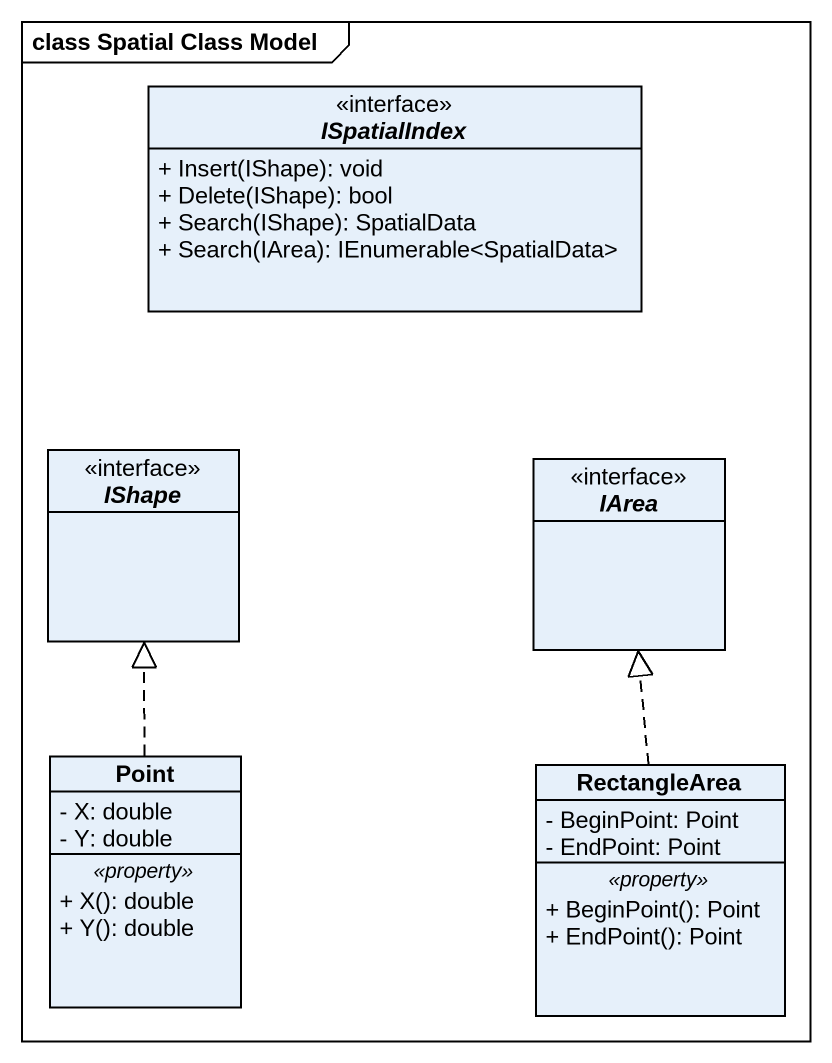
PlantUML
@startuml
mainframe class Spatial Class Model
hide circle
hide empty members
skinparam classAttributeIconSize 0
interface ISpatialIndex <<interface>> {
  + Insert(IShape): void
  + Delete(IShape): bool
  + Search(IShape): SpatialData
  + Search(IArea): IEnumerable<SpatialData>
}
interface IShape <<interface>>
interface IArea <<interface>>
class Point {
  - X: double
  - Y: double
  .. <<property>> ..
  + X(): double
  + Y(): double
}
class RectangleArea {
  - BeginPoint: Point
  - EndPoint: Point
  .. <<property>> ..
  + BeginPoint(): Point
  + EndPoint(): Point
}
Point .up.|> IShape
RectangleArea .up.|> IArea
@enduml
